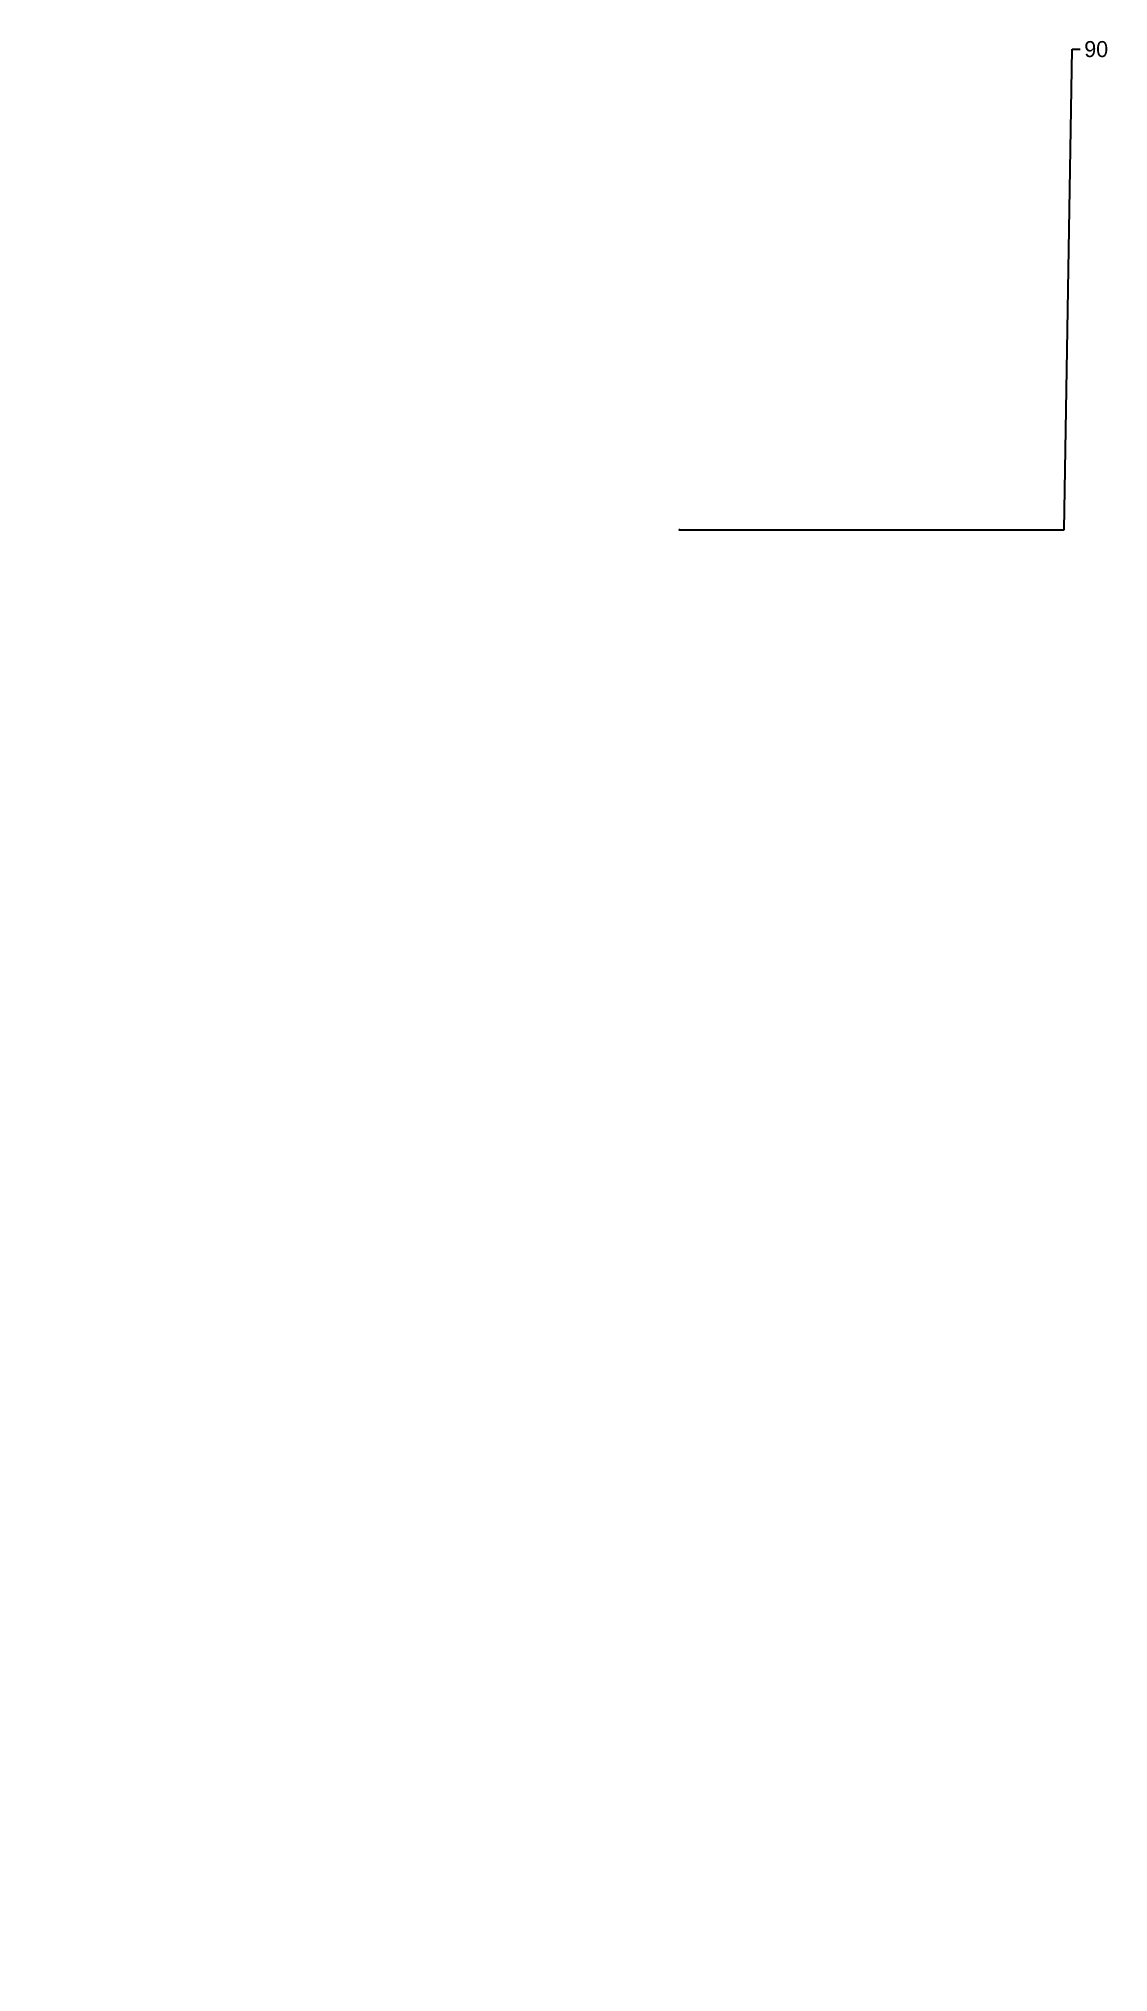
# Model space of a CAD drawing. Header units: millimetres. Extents: x 0 to 67, y 0 to 121.
import ezdxf

# ---------------------------------------------------------------- set-up
doc = ezdxf.new("R2010")
doc.units = ezdxf.units.MM
doc.dimstyles.get("Standard").update_dxf_attribs({"dimtxt": 2.5, "dimasz": 2.5, "dimexe": 1.25, "dimexo": 0.625, "dimtad": 1, "dimcen": 2.5, "dimazin": 3, "dimtfac": 1, "dimtmove": 0, "dimatfit": 3})

# ---------------------------------------------------------------- blocks, each defined once
blk = doc.blocks.new('*D1')
for p, q in [((64, 90), (64.5, 120)), ((64.5, 120), (65, 120)), ((40, 90), (64, 90))]:
    blk.add_line(p, q)
at = {"layer": 'Defpoints'}
for p in [(65, 120), (40, 90), (0, 0)]:
    blk.add_point(p, dxfattribs=at)
at = {"insert": (66, 120), "char_height": 1, "attachment_point": 5}
blk.add_mtext('90', dxfattribs=at)

msp = doc.modelspace()

# ---------------------------------------------------------------- linework, layer by layer
msp.add_point((40, 90))

# ---------------------------------------------------------------- dimensions: what is measured, and where the dimension line sits
dim = msp.add_ordinate_dim(feature_location=(40, 90), offset=(25, 30), dtype=0, origin=(0, 0), dimstyle='Standard', override={"dimdec": 2})
dim.commit()
dim.dimension.update_dxf_attribs({"geometry": '*D1', "text_midpoint": (66, 120)})

doc.saveas('drawing.dxf')
